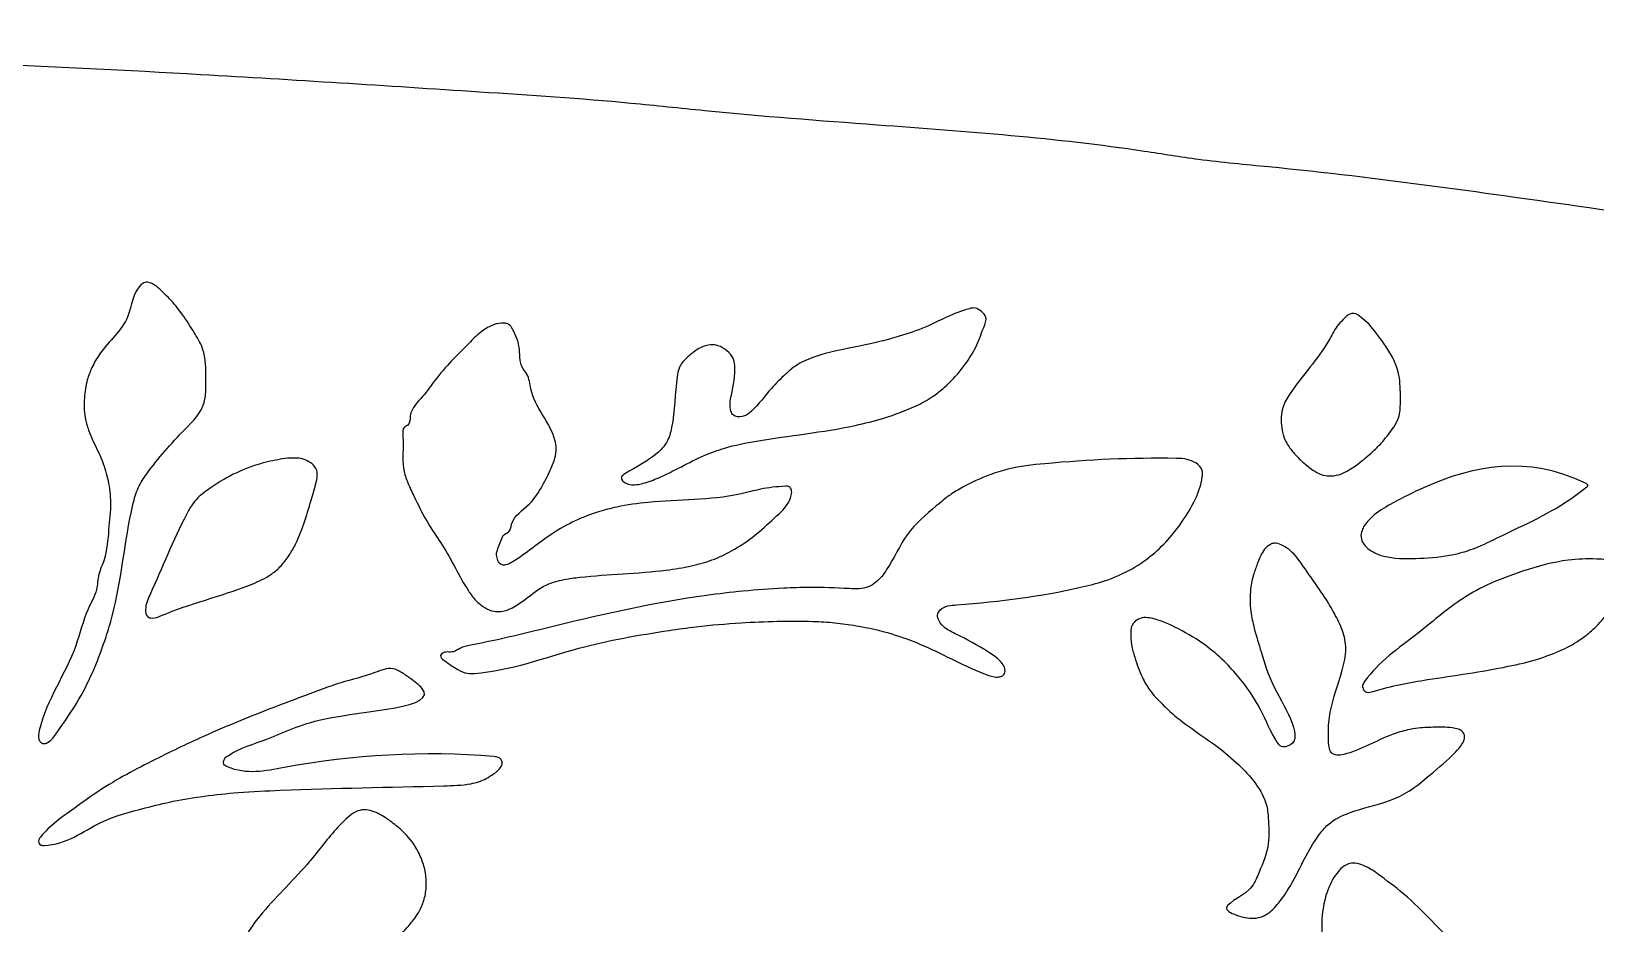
# Model space of a CAD drawing. Header units: millimetres. Extents: x -73 to 1552, y -292 to 900.
# Drawn here: x 298.7 to 797.2, y 615.7 to 899.8 of the extents above; entities that cross this region are included whole.
import ezdxf

# ---------------------------------------------------------------- set-up
doc = ezdxf.new("R2010")
doc.units = ezdxf.units.MM

msp = doc.modelspace()

# ---------------------------------------------------------------- linework, layer by layer
for points in [[(553.5, 702.069288), (553.4999999999999, 702.0692880000001)], [(516.876057, 692.23159), (516.8760569999998, 692.23159)]]:
    msp.add_lwpolyline(points, close=True)
for points in [[(0.906652, 899.816883), (0.7304989999993268, 296.9426270000064), (0.9843370000016876, 252.23458599998926), (1.3510918118962096, 251.36112103550266), (3.4850940000000015, 250.749127), (3.949343, 250.060771), (3.525419999999995, 249.221633), (1.4118404783749965, 247.984543457971), (1.0750709999999992, 247.013501), (0.7546850000001086, 230.2021419999997), (0.5, 1.997489), (5.972326999999998, 1.4182240000000021), (224.60937502750494, 1.3446119986474514), (1497.5, 1.5), (1497.8043592192892, 464.3287032234192), (1497.495218999975, 735.4340409999999), (1496.751348, 736.4109440000001), (1411.8204288705126, 748.2980725540858), (1393.201199, 751.495968), (1337.774431698905, 759.4984095263551), (1322.3350071115638, 762.3012033179937), (1238.6276630000002, 775.0536149999999), (1225.0060234666735, 777.5659293128094), (1142.8165044191348, 790.303568475359), (1116.72543530718, 794.823450721634), (1034.3842347118227, 807.8720532299915), (902.8347517942876, 828.2578516717823), (798.4219473508849, 843.233916361605), (693.1027185374408, 856.7374305714111), (670.6604430536092, 859.1222185333734), (653.3702184670801, 861.6987642315431), (568.2275010628284, 870.0754620785573), (513.3208951979209, 874.6190420156925), (489.77534043727246, 876.9886015091629), (441.562089, 880.577659), (352.69367300000005, 886.1151480000008), (282.0527587812415, 889.7078133176826), (189.20042130078707, 893.6229209986748), (0.906652, 899.816883)], [(340.523885, 816.844885), (343.320984, 814.065061), (346.9239920945236, 809.5531778826305), (350.585163277384, 803.9642987026585), (353.165392, 799.119079), (353.9970972456365, 796.003719974992), (354.349192641608, 791.7623403920759), (354.3304368972665, 786.0039681607287), (353.8327657042689, 781.6532077364938), (347.64871099999993, 773.023632), (335.52802899999995, 758.935758), (332.804395, 754.512616), (331.12258, 749.202111), (324.50053816332377, 713.599690600052), (322.54469957068, 707.077614778344), (313.889234, 687.152804), (306.82186687922496, 676.440402276048), (303.90973, 673.380642), (302.5271587036184, 673.0329733355517), (301.682133, 673.496772), (301.12899719821723, 674.4132553772457), (301.2524517487778, 677.1918001196786), (312.892570917325, 704.1961113940916), (316.84592302232204, 715.8738194391456), (319.455316, 722.048187), (320.27256, 726.941743), (321.889712, 731.518288), (323.37288177436005, 741.209148632988), (323.955867, 749.692629), (323.16792117811946, 756.756556980933), (321.38554535703213, 762.864734795657), (316.991038, 772.808086), (315.84643928663996, 776.881911981608), (315.626443207921, 783.0900844684938), (316.5725765615413, 788.8338219034666), (318.060038, 792.748515), (320.57275139388133, 797.1387767540064), (329.4861965511975, 809.13158985733), (333.6082547839783, 819.0552574716546), (334.930059, 819.884164), (336.58330668952897, 819.7458634031213), (340.523885, 816.844885)], [(601.507847, 810.61792), (602.894331, 808.777625), (602.2112700030259, 805.5239153290564), (599.6756919767338, 799.2231660839906), (596.350936572735, 793.8416987578261), (593.677635, 790.485448), (589.1422558661981, 786.008991009445), (585.8906701096358, 783.4997848092986), (580.713773, 780.595768), (570.3762153117323, 776.6932929391877), (561.2255888391785, 774.3385156240336), (529.7639473918507, 769.3389300880244), (519.728671, 767.124968), (513.108503, 764.723208), (498.65220899999997, 757.684324), (493.712215, 755.91072), (489.4303911161986, 755.5443363288185), (487.537821, 756.348686), (486.80153099999995, 757.245022), (486.7985219162367, 757.8802752865406), (487.80929823344553, 758.8798849653563), (498.144866, 765.49607), (501.158367, 768.948328), (502.755986, 773.663634), (504.51598600000005, 789.8216), (505.11894699999993, 792.546801), (505.87764111411377, 794.0096502806623), (507.93709856297414, 796.1823625221222), (511.996042, 799.073417), (515.271763, 799.993725), (517.5571679794244, 799.7250963032814), (520.3638041346652, 798.1174093637104), (522.3683138817279, 795.7044697903141), (522.8755402516259, 793.4489847696799), (521.8077857290735, 783.9643461086271), (521.6679979625791, 778.883681483699), (522.446377380484, 777.606142045381), (525.2653023902951, 777.2143914596573), (526.6904662079145, 777.6980475540864), (528.1865040000739, 778.8429847685738), (534.57664, 786.141713), (539.0763235174098, 790.6448849556336), (542.2347426881835, 793.2572331605479), (545.1777137461107, 794.9159597262942), (555.7244987137634, 798.1934491557789), (569.5898918248768, 801.1244696252908), (575.3171943757407, 802.7333236847356), (583.5142440000001, 805.609194), (597.6568909930841, 811.510115188682), (599.5465776239394, 811.6977254760918), (601.507847, 810.61792)], [(725.029158, 806.591224), (729.698616, 800.443334), (734.318366886775, 791.245821074699), (734.9913400938066, 783.9430230954108), (734.869675, 779.181699), (734.416704, 776.772227), (732.8708982709576, 773.8292784822992), (729.3667024174954, 769.2495638500585), (726.2259769931088, 766.0315733784734), (721.5252527839918, 762.1404846043222), (717.98633, 759.794617), (715.3062324655372, 758.6366851567466), (712.3532643921886, 758.2596047208721), (709.7534959147691, 758.7479277564051), (707.0618818148247, 760.1431191076091), (703.952305300126, 762.6490331047339), (700.9465690877345, 765.6758505223098), (698.7847250370532, 768.6916503240241), (697.762521454339, 771.039223222295), (697.086924616626, 774.51708370207), (697.0207729919757, 777.1141994232838), (697.5103537701178, 779.9535045438917), (699.8367545310451, 784.4517645782748), (712.151643428429, 801.371445771954), (714.895351, 805.937429), (716.65224, 807.958762), (718.8671964032673, 809.7413102270206), (720.176168855466, 809.9866361851732), (722.487178140187, 808.7369324975549), (725.029158, 806.591224)], [(451.682887, 805.75), (454.1254906795968, 799.6096047755551), (455.357549506402, 792.5203482002338), (456.6373162199427, 790.6758594992334), (457.8850336857583, 785.9588572224505), (465.57770693262705, 769.5947327456554), (465.963497333805, 767.1077695828287), (464.3961282988462, 760.769963961677), (461.58536956107605, 755.1850982015305), (457.46825176166095, 749.3681993729969), (451.771647, 742.861369), (450.8316018309944, 740.3942597106687), (449.58199962806816, 739.7117903567125), (448.261345, 737.271163), (447, 733.000635), (447.41446540412716, 731.3515746573325), (448.4075307626689, 730.0492633654164), (449.8770843566465, 729.9234443155128), (451.99262408082683, 730.8489699090726), (464.73008329253, 739.86536009828), (472.05948415949575, 743.9758897057709), (479.451109, 746.823661), (485.297502947281, 748.328851453979), (495.32732759068415, 749.8476801286429), (524.545543, 752.483492), (531.1188522854301, 754.02766486749), (539.0062501939517, 754.9614768612071), (540.2956605953534, 754.7775023146379), (540.937602270169, 753.78471780826), (540.9079448133718, 752.1672032027932), (540.1957441592409, 750.1940464248103), (535.5787956274062, 744.9148943134599), (528.9917116840525, 739.1212037701606), (521.8189201469178, 734.3670084431861), (515.5861548404399, 731.4961509303411), (509.1224865608234, 729.6298907315548), (501.06581953708206, 728.2749489474076), (473.53084299999995, 725.999787), (468.493105685395, 725.2676403128902), (465.5488087779414, 724.5468110624694), (461.852225, 723.032044), (448.4702291490319, 715.1346877124024), (446.172816352924, 715.14867100679), (443.21819656891853, 716.349370476694), (440.418204433656, 718.5843775352), (438.0200854463235, 721.7069615153605), (429.7475078466469, 736.1379281646502), (425.5335085183275, 742.55198966019), (420.49910267549046, 752.1367607986878), (418.4717217375578, 756.6707142054412), (417.34502702453, 760.6922544898), (417.15059940305395, 770.74075993966), (417.6450264045162, 773.8026496634031), (418.70625, 774.461136), (419.50076500000006, 777.427525), (423.4512112154, 783.6303481924425), (427.27416605583056, 788.5887444865974), (438.642791, 800.9899), (442.36546018753853, 804.3568616493785), (446.038582, 806.383547), (449.4531042499435, 806.904789487583), (450.8014227504525, 806.550980549743), (451.682887, 805.75)], [(387.777494, 762.443296), (389.304407, 760.873832), (389.855944, 759.070746), (389.512618, 756.289221), (387.898605, 750.5282139999999), (382.5394718061687, 735.8247494182041), (380.2757924768293, 732.0882886364328), (377.5873383332247, 728.9433009824152), (374.5333801757103, 726.5341405828334), (368.263065275199, 723.503595880959), (340.1770329045717, 713.789163288024), (337.21722347546773, 713.0105398916871), (335.7700105892778, 713.4705523395886), (335.113605, 715.728503), (336.565419723956, 720.5185449421937), (348.19258939117935, 746.0286293790191), (349.987508, 749.082996), (351.8063734406111, 751.2448399698991), (355.7067475391145, 754.3394440036516), (360.9545348197545, 757.6389577752456), (369.81724371164603, 761.5334924796955), (376.48824693751527, 763.287340584778), (382.639564, 763.963627), (385.332498310071, 763.62241345013), (387.777494, 762.443296)], [(669.777494, 762.443296), (671.842017, 759.997529), (671.8663196288888, 757.9202260705162), (669.5865019469653, 750.8040192295658), (665.437897, 743.704672), (662.1687065616873, 739.3589989608522), (656.8022053269497, 733.90866259145), (649.4721744058223, 728.6966720396506), (640.6907848035855, 724.8366931569598), (633.079389, 722.803005), (593.6586733563677, 717.2146732079977), (588.3726598533407, 715.6246138161325), (587.5708508648243, 714.3142906200013), (587.541057, 713.514063), (588.8177268692519, 710.8916878786615), (593.125860954882, 708.034976496394), (603.732742858079, 702.1979201597633), (607.433677694848, 699.31387132948), (608.6261717690016, 697.7029888986785), (609, 696.089707), (608.4029382999383, 694.791803574749), (607.4080878521592, 694.325152667579), (605.602119, 694.286485), (602.1452166423713, 695.3280001908739), (581.8718751190108, 704.7196925326828), (572.903849699384, 707.962763029148), (561.600364, 710.571672), (554.7462652830066, 711.5128505014086), (547.840705, 711.934423), (524.9094833328584, 711.4815259478687), (510.576763, 710.23117), (502.00716055966603, 709.0655827029395), (473.1865397084011, 703.3687132207853), (439.93276555317243, 695.4018778470768), (437.638408265873, 695.4305260660004), (434.690197801544, 696.601980355439), (430.19937, 699.616495), (429.1667533183561, 701.0373508792126), (429.560001, 701.710308), (433.203438, 702.268498), (435.26519, 703.342798), (438.73705851117546, 704.3624249415935), (465.8661333808834, 710.5403623784307), (513.834304188367, 720.1928068164049), (525.5054434043175, 721.5557541600092), (538.4866710652651, 722.5147693418472), (546.639357115016, 722.7513054019581), (559.3558641242545, 722.3764398451592), (565.524907, 722.984226), (567.840536, 724.413726), (571.2820521843796, 728.4255673629731), (577.9212342461674, 739.6327691219631), (587.1161384367525, 748.7091846519351), (591.4848532847744, 752.1756003053023), (595.515609, 754.652301), (604.125708, 758.58268), (609.9512478368077, 760.4186505783684), (621.679581, 762.137578), (663.5274940000004, 763.8367310000001), (667.03496, 763.504465), (669.777494, 762.443296)], [(793.472222, 754.070585), (790.075621, 751.528788), (766.6267089999999, 738.909028), (758.791733, 735.301998), (753.4101669276909, 733.5694036436769), (742.504671, 732.099278), (732.1196762630095, 732.2647966138214), (727.48691, 733.451849), (725.1328578365404, 734.7687620502145), (723.254609, 736.704738), (722.4618227015449, 738.7572107508901), (722.778071, 740.934627), (723.4948455569178, 742.3506937409235), (726.674987, 745.835898), (732.7045977895853, 749.6559749855047), (742.385683, 754.5), (793.993397, 755.9123640000001), (794.7221192691424, 755.4196394058715), (793.472222, 754.070585)], [(699.413984, 734.889), (701.63610707321, 732.7477153958889), (703.5944680797485, 730.1410019934968), (712.442417, 717.105253), (715.379895, 711.698909), (717.3214054137384, 706.1536400833979), (717.601195, 703.206185), (717.2554780495722, 699.8385571226859), (713.4428637609464, 686.4425874656328), (712.187322, 679.698883), (712.10445334392, 673.85669282784), (712.417082, 671.372881), (712.9425062806035, 670.2427272108209), (714.7074559303813, 669.3557902256491), (716.939511, 669.571329), (732.4040208317617, 675.9425894123948), (737.2989100432018, 677.4006567048485), (740.688426, 677.945602), (746.130042, 678.2357399999999), (752.4089401115281, 677.8885509956882), (754.9431804475978, 676.6810732095554), (755.435077, 675.279623), (754.621681, 672.826053), (752.555724, 670.3273), (744.4915500507193, 663.116463408963), (737.641918984398, 657.8582957536905), (731.5689353538626, 654.9256514274875), (718.95290046275, 651.0801660547501), (711.8985463015872, 647.1858005573629), (708.9492768837958, 643.8056494750814), (700.4055271234322, 628.6133696440369), (696.196189067072, 622.277851916592), (692.2311803571648, 618.6316488234794), (689.7268743281589, 617.6221790601319), (686.9332472653963, 617.4364223889658), (684.1253777104358, 618.0278314680673), (679.700206, 620.20639), (686.6767526187657, 626.4638794024145), (689.532068560928, 631.0627723469111), (692.7241726012975, 640.1021551399091), (692.9358491575761, 648.601880457776), (692.387817741382, 653.1556943539882), (688.811938172941, 660.363244285364), (684.2971473820538, 665.4959224300777), (677.511732, 671.385663), (663.0444293554258, 681.9918951952825), (659.14533, 685.542034), (655.187779, 690.008318), (652.772284, 694.099045), (650.329145, 700.556425), (649.3568727693133, 704.4434085992793), (649.0847789436482, 708.6859466793976), (649.352648325027, 710.3279579977167), (650.508464, 712.007024), (652.660468759844, 713.0672684771821), (655.059301, 713.03817), (663.09425, 710.158649), (672.043235, 704.901505), (678.1405639669672, 699.9072747442555), (683.1394877485911, 694.5715692466702), (690.440881853416, 683.912417583944), (695.7682590773233, 673.4633463315301), (697.1230770643422, 672.1104940048808), (698.9562602000294, 672.1666527082617), (694.9134146796715, 690.7751721367365), (690.612225, 702.205041), (688.4068139999999, 709.79879), (687.345325, 715.100333), (687.0818327538374, 718.7422952192952), (687.280134240725, 722.3195440866896), (688.27904449034, 727.0780291669), (689.5500231183988, 730.6708728667859), (691.7099142702489, 734.8918222643221), (693.55321, 736.448428), (694.849403929178, 736.8210783289616), (697.0469792972842, 736.3114739915745), (699.413984, 734.889)], [(804.095708, 730.284392), (806.222588, 728.44183), (807, 726.378893), (806.400504, 723.425352), (803.7034028601047, 718.2730105213776), (800.6491826246195, 713.9862643109235), (796.3536664339334, 709.3473599231146), (792.7630516022133, 706.4628195639034), (786.4435605554299, 702.8525611341179), (778.7612621202093, 699.9704261826896), (769.354202, 697.6366419999999), (743.649654014572, 693.395128746434), (726.3023982828187, 689.6457702291702), (724.2557860801741, 689.414176808904), (723.2619784351579, 690.2027277844377), (722.9626681855472, 691.5499135985324), (723.579385, 692.778237), (740.3784589995884, 707.9996182763646), (753.9278727847922, 718.5708676641448), (762.563597, 723.498124), (773.929144556523, 727.8838871612298), (788.4798979880844, 731.4454968698591), (797.4900687143521, 731.8014415375623), (801.8449615270051, 731.2206487270319), (804.095708, 730.284392)], [(419.369059, 693.847321), (423.193806, 690.694641), (391.87810618604954, 680.8127254069955), (373.7708640393067, 674.4771955693768), (361.421302, 669.191694), (360.385553826308, 668.284372498472), (360.0973002693069, 666.461167523665), (361.258773, 665.628365), (379.2970704802821, 665.3962358815049), (446.159494753576, 668.8757019457311), (447.531885850111, 668.614283282848), (448.373553142976, 667.987392875606), (448.74709096908, 666.8303910106599), (448.3976488072769, 665.7136753260695), (446.0074786536241, 663.3903061489076), (441.2242521992031, 660.8825103310041), (438.773486, 660.275119), (430.13441967041376, 659.5914004824166), (378.1603652143954, 658.1784278850919), (364.63678718535624, 657.4387354348388), (353.8470356965737, 656.286032158887), (343.9585525497328, 654.6707525915305), (335.0231377825491, 652.5529398187637), (320.86966837875997, 647.91947466025), (302.79583299999996, 640.6205689999999), (301.4561244571464, 640.9051840372102), (301.09878315123, 642.37516993346), (301.639543, 643.291518), (312.32697695870957, 652.3625273777805), (319.26108539399524, 657.2845620721972), (337.1200041324187, 667.4195651992744), (353.626050966567, 675.328743355646), (365.46328199999994, 680.393883), (386.07082079519523, 688.3822505587051), (397.31623648798967, 692.3580920982606), (408.237287773055, 695.6632778230951), (414.0453898306875, 696.8551210665826), (416.5045616747932, 695.8075623589696), (419.369059, 693.847321)], [(412.604579, 648.75), (416.4362585961775, 645.706514889795), (421.060498846939, 640.2262470711345), (423.1223201916289, 636.1547232632096), (424.31734275704156, 631.9092261624693), (424.5757830874304, 627.6826306658858), (423.9316900575782, 623.5489706298082), (422.3819990413486, 619.7459568043417), (419.405280025232, 615.539758337996), (415.2245296307597, 610.9892343492), (407.2156096345625, 604.4006750484191), (398.2103953946534, 598.5666256257339), (388.9436, 593.960764), (384.26529900789797, 592.495244091928), (377.9480662869378, 592.0578152940531), (372.47242512786903, 593.4025576649041), (369.090352, 595.561236), (367.364368629936, 597.4216520896), (366.070702, 599.604905), (365.270768668503, 602.008257772586), (365.0440157244853, 605.5492696105243), (365.696503, 608.538041), (367.18538690142725, 611.8629048122868), (371.496588, 618.063166), (386.58490700000004, 634.5717), (395.85282899999993, 645.821256), (400.29295264332916, 650.1111379304227), (402.809609160546, 651.595694380028), (405.40614649149103, 651.9492325846825), (408.016469, 651.309915), (412.604579, 648.75)], [(726.610453, 632.379534), (734.9438391588541, 626.0718392933865), (743.869887780642, 617.7887379955461), (752.7599225589829, 608.5384095611822), (761.8382599632031, 597.9919501092344), (762.8669104002014, 595.187081107588), (763.1991020361199, 592.5704233807785), (764.469715488244, 590.875153901008), (765.2441717065794, 588.9943252700604), (767.9847843494199, 577.96693651664), (768.8470180670982, 572.3078180180403), (768.7661571273212, 568.5232292036637), (767.75, 564.070998), (766.04330934655, 560.587178891516), (763.820429, 558.47271), (762.6690026769726, 558.0679305484158), (761.527637, 558.241086), (748.816848, 568.061328), (726.5897165712358, 582.678990097317), (719.5543201954738, 589.2341301232901), (716.9068783905324, 592.6162081922912), (713.596567644535, 598.2856588354659), (710.936163771356, 605.4023224667445), (709.9883223447559, 612.002756518472), (710.3641426717702, 620.5587859533679), (711.8806358751403, 626.4147940201422), (715.397689, 632.514178), (716.772122804448, 633.8426407619961), (718.478773, 634.703586), (720.2814136509555, 634.9806288158965), (722.07712, 634.661717), (726.610453, 632.379534)]]:
    msp.add_spline(points, degree=3)

doc.saveas('drawing.dxf')
